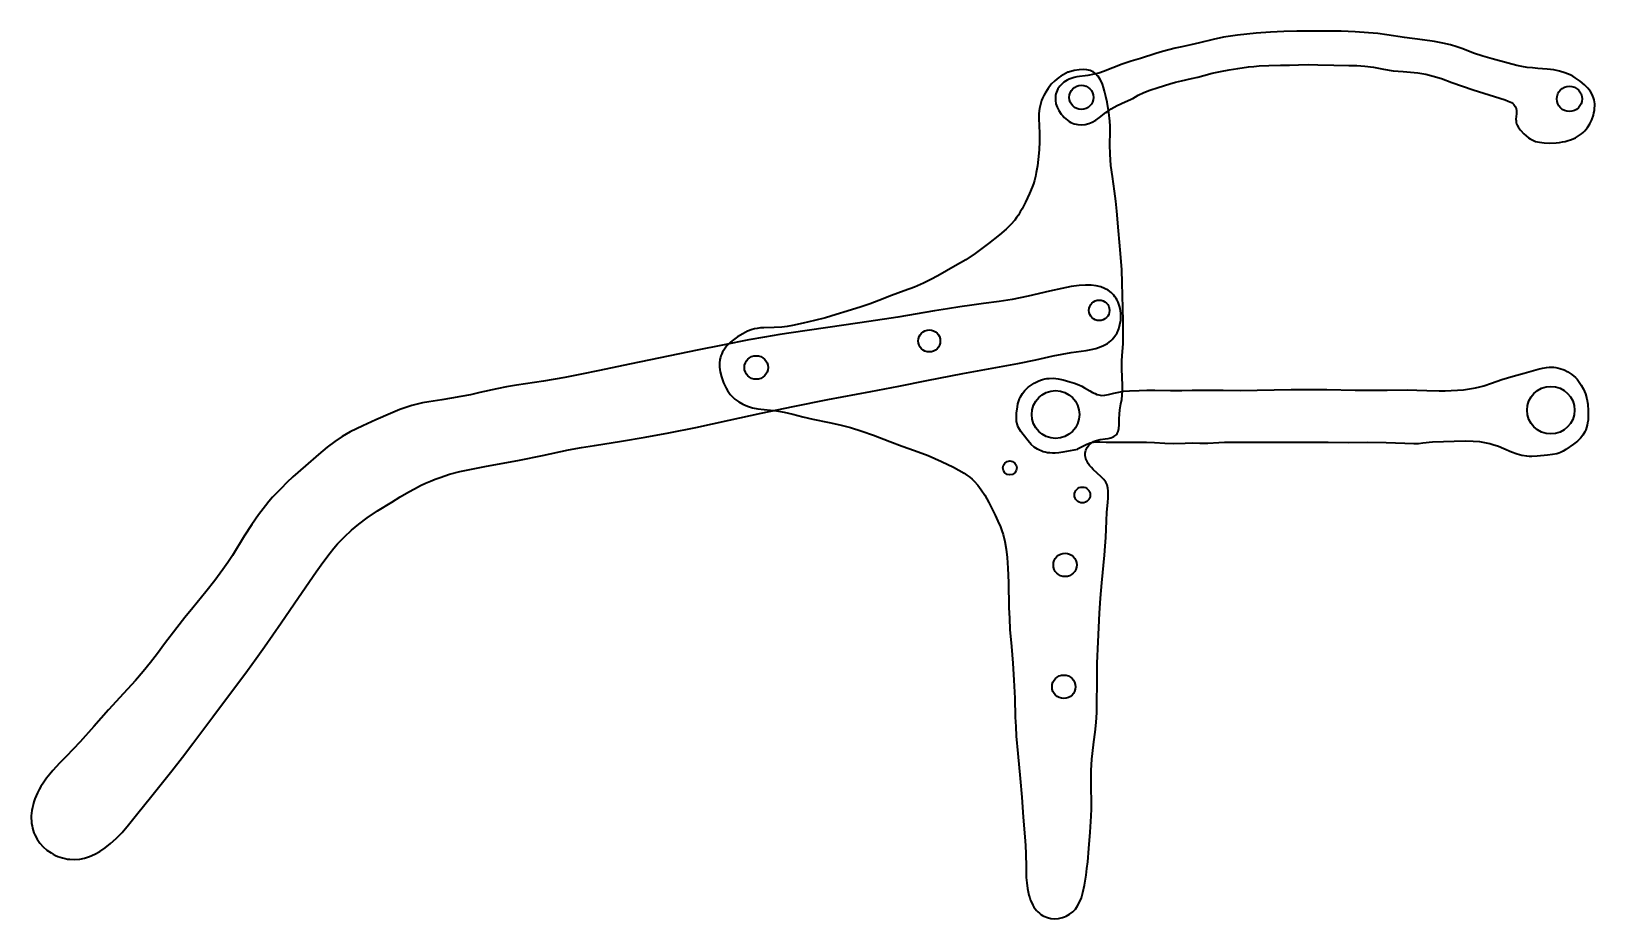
# Model space of a CAD drawing. Extents: x 393 to 610, y 438 to 561.
import ezdxf

# ---------------------------------------------------------------- set-up
doc = ezdxf.new("R2010")
doc.units = 0

msp = doc.modelspace()

# ---------------------------------------------------------------- linework, layer by layer
at = {"color": 7, "lineweight": 35}
for points in [[(545.707153, 552.035583), (546.071289, 552.266785), (546.443298, 552.47937), (547.212891, 552.851318), (548.068481, 553.181519), (549.217651, 553.55603), (550.828003, 554.064392), (551.636108, 554.300537), (552.452576, 554.504578), (553.857605, 554.808228), (554.715149, 555.009766), (555.56665, 555.234314), (556.727661, 555.538879), (557.900391, 555.794922), (559.083191, 556.004639), (560.26886, 556.193726), (561.760315, 556.408813), (562.508972, 556.497498), (563.259705, 556.565613), (564.611145, 556.627625), (566.234558, 556.639221), (567.485901, 556.661743), (568.736816, 556.709045), (570.074951, 556.740051), (571.41333, 556.71521), (573.642212, 556.638367), (575.685181, 556.62207), (576.81366, 556.596436), (577.93988, 556.520447), (579.150635, 556.364441), (580.49939, 556.122803), (581.877991, 555.895264), (582.571777, 555.816162), (583.268494, 555.758789), (584.283569, 555.687073), (585.294617, 555.585632), (585.847778, 555.503845), (586.398071, 555.400208), (587.431702, 555.144836), (588.559509, 554.789734), (590.033508, 554.259766), (591.476563, 553.742065), (592.954834, 553.252197), (595.953735, 552.315369), (597.405762, 551.848145), (597.854431, 551.674133), (598.283997, 551.457458), (598.466675, 551.334412), (598.627136, 551.196167), (598.737061, 551.072632), (598.827209, 550.938416), (598.939941, 550.661072), (598.987549, 550.336243), (598.976318, 549.914856), (598.920349, 549.17926), (598.927063, 548.926392), (598.960754, 548.683105), (599.008728, 548.499512), (599.076294, 548.322449), (599.2677, 547.983337), (599.561462, 547.612), (600.026917, 547.132263), (600.345398, 546.842468), (600.673584, 546.581543), (600.914673, 546.419617), (601.167297, 546.278259), (601.648865, 546.080322), (602.188293, 545.943604), (602.827454, 545.859192), (603.606567, 545.82959), (604.507996, 545.869873), (604.949646, 545.919128), (605.385498, 545.989807), (605.776367, 546.074463), (606.164001, 546.180969), (606.515259, 546.299255), (606.861206, 546.438538), (607.175171, 546.587402), (607.479553, 546.755432), (607.75238, 546.929688), (608.012207, 547.120728), (608.244934, 547.317261), (608.463196, 547.528503), (608.846375, 547.983276), (609.173889, 548.495483), (609.449951, 549.074097), (609.667847, 549.715393), (609.74884, 550.046936), (609.809143, 550.382324), (609.845215, 550.699097), (609.859436, 551.014771), (609.851624, 551.302856), (609.822632, 551.586426), (609.775269, 551.846924), (609.708008, 552.101135), (609.52063, 552.573608), (609.257446, 553.023193), (608.906189, 553.470642), (608.446716, 553.934204), (607.857178, 554.423279), (607.16095, 554.901367), (606.800842, 555.112732), (606.433533, 555.304016), (606.076233, 555.467102), (605.711609, 555.610962), (604.973206, 555.838013), (604.1698, 556.003967), (603.232178, 556.12262), (601.965576, 556.219971), (601.222778, 556.277588), (600.486938, 556.356506), (599.757446, 556.467896), (599.032593, 556.61438), (597.827698, 556.916504), (595.594543, 557.526306), (594.295471, 557.904053), (593.016724, 558.339722), (591.5354, 558.907471), (590.693665, 559.211426), (589.839478, 559.473999), (588.778381, 559.726196), (587.59613, 559.931091), (585.916565, 560.161194), (583.458496, 560.508545), (581.002319, 560.87207), (579.727844, 561.03772), (578.449585, 561.172363), (576.581787, 561.302246), (574.634888, 561.361084), (572.187805, 561.368652), (568.502441, 561.361023), (566.660034, 561.340027), (564.821228, 561.264282), (562.848389, 561.110535), (560.257202, 560.832825), (559.275635, 560.697876), (558.299744, 560.533264), (556.853333, 560.225281), (554.972473, 559.765198), (553.746033, 559.48114), (552.51532, 559.217163), (551.606018, 559.018188), (550.701782, 558.79895), (549.804871, 558.550598), (548.914612, 558.276367), (546.75708, 557.583252), (545.49646, 557.195374), (544.241455, 556.782043), (542.923462, 556.275146), (541.644836, 555.772766), (540.998962, 555.565491), (540.343445, 555.403809), (539.43573, 555.247009), (537.949341, 555.02063), (537.536621, 554.927124), (537.13208, 554.806274), (536.843689, 554.695923), (536.565002, 554.564392), (536.331787, 554.430725), (536.109863, 554.278442), (535.915283, 554.119751), (535.733826, 553.944763), (535.572815, 553.761047), (535.427063, 553.563843), (535.300049, 553.35791), (535.190674, 553.141968), (535.101074, 552.920471), (535.030823, 552.692871), (534.98114, 552.463562), (534.951477, 552.231934), (534.952454, 551.769592), (535.032166, 551.306152), (535.1922, 550.835632), (535.437866, 550.352905), (535.774231, 549.86145), (535.975342, 549.619568), (536.190613, 549.392456), (536.410522, 549.190125), (536.643188, 549.005493), (536.868652, 548.85321), (537.105042, 548.71936), (537.336731, 548.611938), (537.577454, 548.523376), (537.818787, 548.456238), (538.066467, 548.408386), (538.572327, 548.371948), (539.084717, 548.414795), (539.589355, 548.536255), (540.076904, 548.733826), (540.553955, 549.009033), (541.070984, 549.388245), (541.944214, 550.073547), (542.321106, 550.336792), (542.711304, 550.583252), (543.540466, 551.04187), (544.632385, 551.564941), (545.793945, 552.057373)], [(538.017517, 503.295898), (537.003113, 503.079407), (535.98938, 502.893372), (535.447449, 502.819977), (534.899597, 502.779053), (534.53717, 502.77652), (534.172607, 502.797668), (533.857361, 502.837524), (533.544312, 502.898987), (533.258057, 502.976379), (532.978821, 503.073608), (532.720703, 503.185089), (532.473328, 503.314178), (532.022522, 503.616425), (531.604614, 503.988831), (531.156433, 504.483398), (530.463135, 505.34079), (530.139465, 505.782654), (529.86377, 506.242096), (529.753906, 506.479462), (529.665771, 506.723785), (529.5625, 507.190033), (529.52771, 507.705353), (529.558167, 508.333862), (529.669434, 509.186066), (529.754517, 509.620972), (529.869019, 510.041534), (529.968018, 510.313446), (530.088013, 510.577057), (530.365417, 511.038116), (530.723511, 511.481384), (531.17395, 511.916779), (531.703247, 512.320251), (531.983337, 512.496338), (532.272522, 512.653931), (532.562378, 512.788696), (532.860413, 512.904663), (533.158447, 512.99884), (533.46283, 513.073608), (533.767639, 513.127686), (534.075745, 513.161926), (534.696655, 513.171204), (535.338135, 513.103455), (536.048584, 512.954224), (536.938721, 512.697571), (537.589172, 512.481628), (538.228455, 512.238525), (538.620605, 512.06311), (539.00885, 511.864288), (539.75592, 511.424988), (540.107422, 511.218536), (540.462585, 511.035919), (540.714966, 510.931885), (540.970825, 510.853668), (541.184631, 510.811157), (541.401184, 510.789368), (541.837524, 510.804565), (542.343079, 510.896515), (543.065674, 511.089111), (543.746033, 511.255463), (544.420654, 511.365234), (545.242188, 511.430573), (546.563721, 511.481354), (547.655151, 511.516174), (548.74762, 511.51593), (550.923401, 511.461975), (552.490479, 511.488617), (553.928406, 511.520538), (555.364868, 511.526245), (558.237854, 511.498535), (560.605286, 511.49057), (562.972046, 511.510529), (567.687317, 511.590179), (570.159851, 511.613495), (572.632996, 511.603729), (576.593689, 511.539154), (578.818237, 511.518921), (581.042297, 511.532928), (583.795349, 511.555603), (585.172424, 511.537659), (586.549927, 511.496277), (588.245972, 511.446075), (589.093445, 511.440369), (589.940125, 511.45871), (590.785583, 511.507172), (591.629211, 511.588654), (592.46991, 511.703918), (593.305359, 511.85437), (593.885437, 511.983124), (594.459656, 512.133179), (595.524475, 512.470825), (596.959717, 512.983032), (597.729858, 513.238098), (598.508728, 513.466675), (600.077454, 513.88623), (602.01123, 514.433411), (602.583679, 514.571167), (603.163452, 514.671997), (603.511719, 514.706604), (603.860718, 514.717712), (604.163696, 514.705933), (604.465271, 514.672913), (605.034119, 514.549316), (605.591309, 514.347046), (606.141968, 514.063721), (606.67749, 513.700378), (607.177063, 513.266296), (607.406006, 513.027771), (607.619568, 512.776367), (607.998596, 512.237549), (608.313293, 511.651764), (608.562866, 511.020447), (608.750183, 510.336121), (608.882813, 509.565857), (608.960144, 508.67218), (608.970886, 508.208038), (608.957886, 507.743042), (608.925171, 507.355438), (608.868713, 506.968231), (608.798828, 506.638641), (608.706909, 506.313263), (608.604126, 506.026825), (608.481567, 505.749329), (608.34967, 505.501862), (608.200684, 505.266449), (607.864746, 504.84729), (607.455688, 504.458344), (606.901489, 504.026825), (605.839905, 503.280548), (605.486511, 503.065033), (605.120789, 502.880859), (604.859741, 502.776215), (604.591064, 502.690186), (604.014099, 502.564789), (603.277222, 502.475525), (601.871887, 502.352631), (601.137878, 502.31073), (600.772217, 502.312866), (600.406616, 502.337006), (599.744995, 502.442657), (599.070557, 502.629028), (598.311035, 502.913727), (597.254456, 503.370361), (596.502014, 503.677887), (595.729431, 503.942261), (595.279419, 504.067871), (594.82373, 504.173615), (593.915344, 504.323425), (592.953613, 504.404114), (591.858093, 504.422668), (590.349548, 504.386475), (588.833008, 504.345703), (587.318237, 504.278198), (585.989807, 504.148865), (585.363647, 504.087555), (584.735718, 504.059723), (583.478027, 504.102417), (582.183533, 504.164307), (580.88678, 504.201324), (578.29364, 504.236572), (575.675659, 504.227295), (572.849976, 504.256012), (569.919678, 504.238495), (567.219604, 504.231018), (564.519531, 504.258667), (562.741394, 504.260559), (560.963379, 504.236511), (559.236511, 504.263672), (558.452515, 504.260132), (557.66925, 504.22287), (556.126343, 504.126709), (555.016479, 504.12796), (553.992554, 504.150055), (552.968872, 504.131897), (551.342102, 504.070984), (550.155518, 504.098877), (548.69574, 504.195129), (547.615173, 504.250916), (546.537231, 504.266663), (544.854858, 504.24527), (542.835999, 504.24057), (541.997925, 504.235992), (541.145142, 504.279083), (540.655579, 504.302124), (540.413513, 504.295685), (540.175537, 504.268768), (539.967285, 504.224182), (539.763672, 504.160095), (539.33667, 503.972198), (538.562134, 503.582489), (538.029419, 503.331879)]]:
    msp.add_lwpolyline(points, dxfattribs=at)
for points in [[(536.685669, 555.673157), (536.341797, 555.513977), (536.012695, 555.339294), (535.703064, 555.152283), (535.407654, 554.950439), (534.862732, 554.505615), (534.370544, 554.001465), (533.925537, 553.432312), (533.525085, 552.792175), (533.343201, 552.445374), (533.179077, 552.089172), (533.035767, 551.730103), (532.912659, 551.364563), (532.81604, 551.013672), (532.73999, 550.659058), (532.65094, 549.960083), (532.632141, 549.21106), (532.676819, 548.27948), (532.745483, 547.17749), (532.761536, 546.077881), (532.703857, 544.923096), (532.563354, 543.554199), (532.442871, 542.655457), (532.295105, 541.759888), (532.176392, 541.187561), (532.032471, 540.623047), (531.895386, 540.174377), (531.739319, 539.732117), (531.359619, 538.820313), (530.787964, 537.620361), (530.322693, 536.712036), (530.074524, 536.268372), (529.808838, 535.836975), (529.564697, 535.481262), (529.302612, 535.138489), (528.759705, 534.526184), (528.094482, 533.887268), (527.171997, 533.09491), (525.6651, 531.885132), (524.742188, 531.179077), (523.798523, 530.498901), (522.49823, 529.645203), (521.038818, 528.774231), (518.613953, 527.401306), (517.634888, 526.877197), (516.640625, 526.387634), (515.363037, 525.836426), (513.948425, 525.303894), (512.186707, 524.655396), (510.440033, 523.969666), (509.221161, 523.508484), (507.987518, 523.088318), (506.035278, 522.479553), (504.522705, 522.012695), (503.005554, 521.569641), (501.475342, 521.176575), (499.934875, 520.813538), (498.453522, 520.495544), (497.707001, 520.371338), (496.954315, 520.285645), (495.913055, 520.233093), (494.445526, 520.19928), (493.975647, 520.161621), (493.511322, 520.095703), (493.167175, 520.023682), (492.827789, 519.930847), (492.188171, 519.694275), (491.517975, 519.365234), (490.778564, 518.918335), (490.412567, 518.662964), (490.060394, 518.389099), (489.771454, 518.137024), (489.496857, 517.86676), (489.271301, 517.614685), (489.061829, 517.347473), (488.888123, 517.091797), (488.732941, 516.825012), (488.607513, 516.568237), (488.502014, 516.304199), (488.421204, 516.046936), (488.360443, 515.7854), (488.299194, 515.25885), (488.312836, 514.702698), (488.403839, 514.088257), (488.583801, 513.376831), (488.871216, 512.547913), (489.038147, 512.156738), (489.225189, 511.77887), (489.400543, 511.47345), (489.594574, 511.180817), (489.786438, 510.929504), (489.995056, 510.690704), (490.447205, 510.264923), (490.963287, 509.887634), (491.543732, 509.560364), (492.178925, 509.291931), (492.862213, 509.087585), (493.612335, 508.942474), (494.516022, 508.838837), (495.369324, 508.76297), (496.218658, 508.663422), (497.285797, 508.470062), (498.47229, 508.183197), (499.862488, 507.827789), (501.255951, 507.50293), (503.512085, 507.027496), (505.004395, 506.696075), (506.485168, 506.314392), (508.048126, 505.834045), (509.687531, 505.251923), (511.940002, 504.390259), (513.660339, 503.74765), (515.39624, 503.130432), (517.293152, 502.428986), (518.221497, 502.043457), (519.137756, 501.62915), (520.798828, 500.811432), (521.5448, 500.411041), (522.270325, 499.979095), (522.672974, 499.709473), (523.058899, 499.421783), (523.369141, 499.163605), (523.664001, 498.890167), (524.177734, 498.330994), (524.651917, 497.699707), (525.131653, 496.937317), (525.693237, 495.916626), (526.590149, 494.152344), (526.973206, 493.338745), (527.320618, 492.515869), (527.511292, 491.999725), (527.680786, 491.475739), (527.934021, 490.493195), (528.121887, 489.451843), (528.259949, 488.266357), (528.35907, 486.803284), (528.428345, 484.806763), (528.503052, 481.346039), (528.557556, 479.817322), (528.643311, 478.287842), (528.834412, 475.935608), (529.04364, 473.586548), (529.200317, 471.233795), (529.294556, 468.745667), (529.377808, 466.108673), (529.439331, 464.792328), (529.523132, 463.47702), (529.735291, 461.054199), (530.079529, 457.60083), (530.272888, 454.978241), (530.461792, 452.229736), (530.705872, 449.462311), (530.791443, 448.274841), (530.842651, 447.10733), (530.86792, 445.303741), (530.907532, 443.833069), (530.965088, 443.077667), (531.06604, 442.311554), (531.152588, 441.85434), (531.262573, 441.399292), (531.378052, 441.013092), (531.514954, 440.634583), (531.654968, 440.309753), (531.814087, 439.996643), (531.97467, 439.726837), (532.152039, 439.471283), (532.330933, 439.249908), (532.524292, 439.044281), (532.720215, 438.865936), (532.92865, 438.704346), (533.141357, 438.565186), (533.364563, 438.443512), (533.832642, 438.25708), (534.332581, 438.143982), (534.859131, 438.106445), (535.400696, 438.14743), (535.939758, 438.267822), (536.201904, 438.356964), (536.455811, 438.464447), (536.699036, 438.589142), (536.93103, 438.73056), (537.35498, 439.059021), (537.724731, 439.445557), (538.043579, 439.892365), (538.318481, 440.410797), (538.557495, 441.022827), (538.771545, 441.771484), (538.980835, 442.753662), (539.213196, 444.16156), (539.337463, 445.079681), (539.440857, 445.999817), (539.596741, 447.850128), (539.764282, 450.112701), (539.910889, 452.362762), (539.948303, 453.351471), (539.962219, 454.341309), (539.938782, 456.264374), (539.921204, 457.869446), (539.933105, 458.671631), (539.966309, 459.472717), (540.023071, 460.272217), (540.10144, 461.070038), (540.298645, 462.661377), (540.468689, 464.018738), (540.602478, 465.377136), (540.685486, 466.739044), (540.722595, 468.105927), (540.730774, 470.85498), (540.77002, 473.61087), (540.879639, 476.54425), (541.068604, 480.566284), (541.210571, 482.628174), (541.403564, 484.741516), (541.783813, 488.590057), (541.882507, 489.855927), (541.954163, 491.079803), (542.041931, 493.348938), (542.107666, 494.59848), (542.219543, 495.924622), (542.269836, 496.547668), (542.294373, 497.176544), (542.283752, 497.540863), (542.244019, 497.896362), (542.193481, 498.137878), (542.121094, 498.370483), (542.037537, 498.567963), (541.935669, 498.756836), (541.676636, 499.115723), (541.312988, 499.495697), (540.739563, 500.011749), (540.204224, 500.513824), (539.9505, 500.780579), (539.708923, 501.064148), (539.517517, 501.322327), (539.348877, 501.596405), (539.245972, 501.807617), (539.165649, 502.026855), (539.118042, 502.219604), (539.091736, 502.41629), (539.087463, 502.604218), (539.103271, 502.792664), (539.194153, 503.167908), (539.363647, 503.534912), (539.605164, 503.871918), (539.904419, 504.154602), (540.25238, 504.374634), (540.657898, 504.5383), (541.154907, 504.657135), (541.849976, 504.756409), (542.265442, 504.816376), (542.658325, 504.900879), (542.879883, 504.973114), (543.080872, 505.065186), (543.224487, 505.154999), (543.351379, 505.260254), (543.453308, 505.371765), (543.540222, 505.496765), (543.673401, 505.792145), (543.760254, 506.174744), (543.803589, 506.697021), (543.81543, 507.529541), (543.839478, 508.192169), (543.901794, 508.809448), (544.041687, 509.615234), (544.156982, 510.225159), (544.240906, 510.843567), (544.278076, 511.487762), (544.271606, 512.161011), (544.207092, 513.346252), (544.160034, 514.50354), (544.180237, 515.63031), (544.269409, 516.90271), (544.345154, 517.939026), (544.38385, 518.985535), (544.379761, 520.046753), (544.35083, 521.115784), (544.302002, 522.902283), (544.275269, 524.673157), (544.242676, 526.439026), (544.169739, 528.210632), (544.009155, 530.488159), (543.729797, 533.634094), (543.488403, 536.401306), (543.35083, 537.784424), (543.181885, 539.161865), (542.874268, 541.215088), (542.662537, 542.744263), (542.587891, 543.515503), (542.542542, 544.292175), (542.527527, 545.573669), (542.550415, 547.443237), (542.53595, 548.172913), (542.494324, 548.895752), (542.362732, 550.095703), (542.131226, 551.504089), (541.97229, 552.288513), (541.782959, 553.07135), (541.641235, 553.554077), (541.476868, 554.017212), (541.33728, 554.342773), (541.180176, 554.648865), (541.03302, 554.88855), (540.870911, 555.109985), (540.712158, 555.291382), (540.539917, 555.455627), (540.365906, 555.593018), (540.179138, 555.713806), (539.98584, 555.814514), (539.779968, 555.898621), (539.331665, 556.015381), (538.821716, 556.062866), (538.235657, 556.034485), (537.557495, 555.918884), (536.769897, 555.700867)], [(485.214844, 517.056946), (476.008972, 515.168518), (471.409668, 514.205994), (469.10965, 513.731506), (466.803162, 513.287231), (463.846069, 512.786682), (460.102692, 512.201111), (458.72757, 511.961212), (457.359192, 511.695679), (454.991455, 511.181061), (453.694092, 510.894257), (452.390106, 510.627167), (451.076202, 510.392426), (449.753265, 510.18869), (447.928406, 509.914063), (447.024811, 509.750122), (446.132385, 509.55069), (445.557587, 509.396942), (444.988831, 509.223145), (443.880829, 508.824036), (442.608093, 508.289642), (440.57309, 507.379639), (438.768402, 506.578064), (437.878143, 506.162872), (437.005066, 505.720306), (436.437592, 505.405548), (435.881042, 505.071716), (434.861725, 504.390045), (433.809998, 503.594971), (432.585175, 502.580109), (430.775818, 501.001862), (429.056244, 499.462982), (428.215515, 498.679596), (427.394775, 497.876556), (426.807159, 497.269379), (426.235046, 496.646057), (425.725708, 496.060272), (425.230988, 495.460327), (424.287292, 494.223083), (423.343903, 492.859985), (422.299225, 491.2258), (420.641479, 488.558441), (419.998444, 487.571228), (419.333435, 486.600891), (418.225586, 485.097565), (416.972351, 483.522644), (415.137024, 481.305756), (414.014221, 479.922821), (412.91861, 478.517914), (411.23349, 476.268311), (410.25589, 474.963409), (409.260773, 473.678925), (408.235535, 472.423523), (407.176117, 471.196899), (405.518188, 469.368256), (403.442535, 467.100464), (401.387512, 464.792145), (399.480438, 462.678558), (397.546844, 460.653351), (396.618958, 459.690643), (395.709259, 458.694733), (395.26889, 458.173157), (394.843536, 457.630371), (394.438141, 457.063263), (394.05838, 456.469879), (393.8125, 456.040894), (393.584595, 455.599335), (393.392853, 455.182404), (393.220581, 454.756378), (393.079102, 454.351349), (392.958069, 453.940552), (392.864166, 453.549072), (392.791229, 453.154785), (392.742432, 452.778442), (392.71463, 452.401917), (392.708496, 452.041809), (392.723053, 451.683685), (392.757324, 451.340271), (392.811829, 451.000763), (392.884766, 450.67395), (392.977264, 450.352814), (393.087646, 450.042358), (393.216766, 449.739197), (393.528931, 449.159302), (393.912842, 448.61441), (394.366364, 448.108826), (394.884888, 447.649811), (395.460358, 447.246613), (395.766052, 447.06897), (396.08075, 446.90918), (396.402771, 446.768127), (396.731354, 446.646149), (397.062958, 446.544464), (397.398773, 446.462555), (397.735138, 446.401184), (398.073608, 446.359833), (398.751099, 446.337402), (399.430878, 446.394379), (400.11615, 446.531189), (400.810364, 446.749908), (401.516479, 447.054291), (402.237061, 447.44931), (402.97406, 447.94104), (403.728882, 448.536469), (404.506165, 449.245941), (405.323059, 450.092255), (406.225006, 451.130646), (407.3461, 452.523254), (409.438232, 455.190735), (412.219971, 458.671204), (413.702881, 460.551788), (415.159088, 462.44278), (417.93988, 466.134247), (422.759003, 472.60318), (423.943481, 474.234192), (425.112, 475.878021), (427.405334, 479.198517), (429.821289, 482.734344), (432.261078, 486.26535), (433.220612, 487.607544), (434.217773, 488.920807), (434.732269, 489.552185), (435.263794, 490.166504), (435.732178, 490.674957), (436.215332, 491.167694), (437.169373, 492.05365), (438.19455, 492.898529), (439.365601, 493.765442), (440.803345, 494.739777), (442.767303, 495.986664), (443.943665, 496.700409), (445.130096, 497.386688), (445.956238, 497.83728), (446.790863, 498.264008), (447.481354, 498.592438), (448.179626, 498.900024), (448.827271, 499.162537), (449.482269, 499.405884), (450.798798, 499.831635), (452.213531, 500.207825), (453.836487, 500.562622), (455.931458, 500.951721), (458.241028, 501.361206), (460.535614, 501.799438), (463.717102, 502.466705), (467.308258, 503.210541), (469.113403, 503.547058), (470.926605, 503.857849), (474.670105, 504.453461), (477.962952, 504.992218), (481.241394, 505.585327), (485.028839, 506.343506), (489.65152, 507.339478), (494.079956, 508.314789), (498.509979, 509.256378), (503.336853, 510.209473), (509.326691, 511.329987), (513.221252, 512.074585), (517.082581, 512.845581), (522.084412, 513.832092), (527.200623, 514.743896), (529.745483, 515.219788), (532.219971, 515.747375), (534.647705, 516.291992), (535.88269, 516.534973), (537.156799, 516.74176), (539.227844, 517.037048), (539.899292, 517.15741), (540.557312, 517.311829), (540.948059, 517.42926), (541.326904, 517.568176), (541.634766, 517.704163), (541.930542, 517.859009), (542.186707, 518.016785), (542.430359, 518.191895), (542.64801, 518.373718), (542.852539, 518.571533), (543.038208, 518.77948), (543.209961, 519.002197), (543.507935, 519.487732), (543.745911, 520.028931), (543.918823, 520.621094), (544.02002, 521.252563), (544.043884, 521.904419), (544.025818, 522.230225), (543.987854, 522.55249), (543.930786, 522.866028), (543.854431, 523.171997), (543.761169, 523.462708), (543.650024, 523.742554), (543.524597, 524.003723), (543.382874, 524.251831), (543.228882, 524.480896), (543.060242, 524.695618), (542.879639, 524.892944), (542.685791, 525.075134), (542.259827, 525.393555), (541.77948, 525.65332), (541.23877, 525.855591), (540.628845, 525.999329), (539.937317, 526.081787), (539.14679, 526.0979), (538.231628, 526.040344), (537.150452, 525.897888), (535.832642, 525.652222), (534.120544, 525.266418), (531.167114, 524.566101), (530.037659, 524.322998), (528.959961, 524.115601), (527.136841, 523.824036), (524.944336, 523.5401), (523.355957, 523.338745), (521.695435, 523.107544), (519.959106, 522.839355), (518.162842, 522.54071), (513.062439, 521.6745), (509.041351, 521.060059), (503.659485, 520.291443), (500.166931, 519.774536), (496.679535, 519.234192), (494.53009, 518.877136), (492.385895, 518.493835), (488.734344, 517.781494)]]:
    msp.add_lwpolyline(points, close=True, dxfattribs=at)
for centre, radius in [((538.557251, 552.188782), 1.671597), ((606.342957, 551.973572), 1.758602), ((541.039001, 522.605774), 1.425527), ((517.43042, 518.360046), 1.525239), ((493.396362, 514.670044), 1.639304), ((534.979614, 508.140747), 3.312141), ((603.756592, 508.740997), 3.298763), ((528.626099, 500.718018), 0.964918), ((538.698547, 496.964752), 1.100593), ((536.288818, 487.247589), 1.624469), ((536.113892, 470.319458), 1.631857)]:
    msp.add_circle(centre, radius, dxfattribs=at)

doc.saveas('drawing.dxf')
